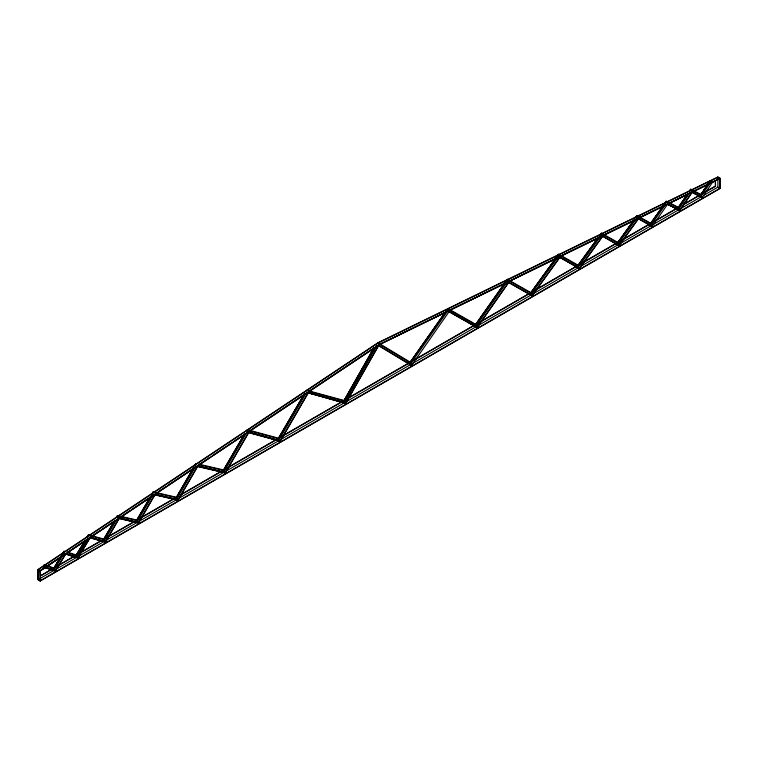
<?xml version="1.0" encoding="UTF-8"?>
<svg xmlns="http://www.w3.org/2000/svg" width="758" height="758" viewBox="0 0 758 758"><rect width="100%" height="100%" fill="white"/><g stroke="black" fill="none" stroke-linecap="round" stroke-linejoin="round"><path stroke-width="1.14" d="M43.253 566.738L43.775 565.25M374.045 347.496L344.123 400.489L374.187 347.581M374.357 347.609L344.018 400.982L308.733 391.374M307.72 392.701L344.16 402.631L376.48 345.771M307.852 392.568L344.293 402.498L376.508 345.828M306.715 392.256L345.629 403.265L378.659 345.44M306.583 392.388L345.648 403.483L378.536 345.62M114.505 520.68L103.865 539.033L114.657 520.765M116.874 516.605L117.49 515.535L119.916 516.151M117.026 516.691L117.49 515.535M114.894 520.68L103.912 539.611L91.775 536.304M117.206 516.691L117.547 516.103L136.914 520.557L150.899 496.443M90.78 537.64L104.035 541.25L116.637 519.637M117.698 517.714L118.144 516.947M119.499 517.771L105.523 542.103L90.05 537.896L77.856 558.087L65.652 554.107L55.429 571.03L45.148 567.676L55.419 570.812L65.643 553.89L77.837 557.86L90.031 537.678L105.504 541.894L119.158 518.358L138.524 522.812L154.84 494.671L178.016 500.005L197.554 466.331L225.297 472.708L248.662 432.439L280.195 441.033L308.051 393.032M150.264 496.878L136.857 519.988L150.416 496.964M151.429 494.87L153.182 491.857L176.5 497.267L193.669 467.677M151.581 494.955L153.182 491.857M118.835 517.97L137.056 522.167L152.927 494.908M119.177 518.567L138.543 523.02L154.859 494.889L178.035 500.214L197.573 466.54L225.316 472.916L248.681 432.657L280.214 441.251L308.07 393.241M193.527 467.591L176.5 497.267M194.711 465.554L196.038 463.602L194.853 465.639M193.574 468.16L176.406 497.75L156.546 493.183M194.759 466.123L195.943 464.086M155.589 494.538L176.557 499.361L195.63 466.587M244.095 434.618L223.629 469.894L244.825 433.699M244.142 435.196L223.686 470.462L199.269 464.844M197.203 465.943L223.837 472.063L246.615 432.809M304.034 394.255L278.556 438.171L304.782 393.317M304.678 393.809L278.603 438.749L249.316 430.771M249.448 432.411L278.736 440.389L306.118 393.279M43.661 566.823L44.788 564.956L53.989 567.998L60.602 557.045M43.917 566.728L44.94 565.042M59.854 557.954L53.989 567.998M62.26 553.975L64.212 551.066L62.412 554.06M61.682 555.557L53.865 568.5L44.495 565.449M62.886 553.567L64.089 551.578M45.717 567.496L53.951 570.177L64.307 553.113M84.782 540.871L76.264 554.96L84.924 540.956M87.208 536.844L88.43 534.826L104.007 539.118M87.359 536.929L88.43 534.826M85.417 540.445L76.293 555.557L67.424 552.658M87.246 537.422L88.468 535.404M65.273 553.615L76.368 557.225L87.35 539.052M65.415 553.482L76.511 557.092L87.483 538.929M687.43 193.982L678.429 207.313L687.582 194.076M689.363 191.13L690.652 189.225L701.036 194.427L709.962 180.925L711.042 181.086M689.515 191.215L690.652 189.225M688.046 193.66L678.401 207.929L666.206 201.846M689.335 191.755L690.623 189.851L700.866 194.958L709.952 180.944L711.127 181.513M689.903 192.57L678.325 209.691L679.803 210.553L692.026 192.466M637.895 218.493L652.079 226.547L667.599 204.224L679.812 210.317L692.035 192.238L702.278 197.345L691.732 191.982M708.01 183.815L701.036 194.427M709.858 183.398L700.79 196.72L702.268 197.582L712.463 182.29M445.154 312.343L410.211 362.163L445.969 311.472M447.798 309.15L410.154 362.798L379.009 344.037M449.162 311.557L447.826 310.789L410.012 364.607L411.49 365.47L449.162 311.557L477.066 327.371L508.665 282.327L507.329 281.559L475.569 326.755L477.047 327.608L508.646 282.563L507.168 281.701M504.657 283.113L475.74 324.329L504.8 283.198M506.003 281.199L507.348 279.285L530.922 292.645L558.722 254.205L530.922 292.645M506.145 281.284L507.348 279.285M505.283 282.791L475.702 324.964L448.793 309.709M662.88 206.024L650.771 223.269L663.023 206.11M664.899 203.144L666.244 201.23L678.571 207.398M665.041 203.229L666.244 201.23M664.188 204.726L650.734 223.904L638.435 216.94M665.59 204.414L650.601 225.695L652.079 226.547M556.486 257.568L530.723 293.194L509.338 281.066M557.86 257.322L530.572 294.966L532.059 295.828L559.849 257.388L579.425 268.474L602.638 236.363L601.16 235.511M508.353 282.137L532.078 295.592L559.868 257.151M597.948 237.822L578.146 265.215L598.1 237.908M599.995 234.989L601.369 233.104L617.865 242.456L634.493 219.45M600.146 235.075L601.511 233.189M599.265 236.562L578.089 265.85L558.513 254.754M559.395 257.114L577.937 267.621L600.649 236.306M559.565 256.971L579.444 268.247L602.657 236.126L601.331 235.359M633.66 220.322L617.865 242.456M635.735 217.451L637.118 215.537L650.923 223.354M635.886 217.537L637.118 215.537M634.986 219.043L617.666 242.996L601.312 233.729M636.388 218.749L617.514 244.777L618.992 245.63L638.397 218.797L636.919 217.944M602.354 235.937L619.011 245.393L638.416 218.56L637.08 217.792M43.367 566.567L44.807 564.966L43.623 566.804L43.623 565.165M37.9 569.571L377.891 342.777L717.883 176.984L720.1 178.263L720.1 188.429L40.117 581.016L37.9 579.737L37.9 569.571L40.288 570.907L40.288 580.751L38.213 579.557L38.213 569.713L378.034 343.033L717.864 177.325L719.939 178.518L719.939 188.363L40.288 580.751M178.803 496.007L40.525 575.843L40.373 570.461L60.053 557.338M67.926 552.089L70.882 550.119M72.844 548.801L86.62 539.62M88.591 538.303L90.562 536.986M92.523 535.679L100.397 530.429M102.368 529.112L107.285 525.834M109.256 524.517L113.188 521.892M122.047 515.99L129.921 510.731M131.892 509.423L136.81 506.136M138.78 504.828L148.615 498.262M158.46 491.696L166.324 486.446M168.295 485.139L173.212 481.851M175.183 480.544L191.916 469.382M199.78 464.133L202.737 462.162M204.707 460.845L209.625 457.567M212.581 455.596L225.372 447.068M227.334 445.751L232.261 442.473M234.222 441.156L239.149 437.878M241.11 436.561L244.067 434.59M250.955 429.994L306.061 393.241M309.994 390.616L371.989 349.267M720.1 178.263L380.109 344.056L40.117 570.85L40.117 581.016M40.288 570.907L380.109 344.227L719.939 178.518M52.672 568.661L40.525 575.843M57.788 565.705L74.18 556.249M76.226 555.064L78.273 553.88M80.32 552.696L100.814 540.871M107.977 536.73L133.588 521.949M141.784 517.212L178.661 495.921M180.707 494.747L220.654 471.675M222.7 470.5L225.78 468.719M228.85 466.947L279.039 437.972M283.141 435.604L345.62 399.532M348.699 397.751L408.107 363.452M415.28 359.311L477.758 323.24M480.837 321.468L533.073 291.309M536.143 289.528L580.192 264.106M583.262 262.325L620.139 241.035M622.185 239.86L652.922 222.113M654.969 220.929L679.547 206.735M683.65 204.376L700.041 194.91M705.158 191.954L715.552 186.127L715.4 180.745L715.4 186.042M180.859 494.832L225.922 468.804M227.978 467.62L281.237 436.873M283.284 435.689L345.771 399.618M347.818 398.433L680.722 206.233M683.801 204.461L715.552 186.127M39.947 578.553L279.115 440.474M280.972 439.403L578.449 267.65M580.448 266.494L701.472 196.625M703.509 195.45L717.883 187.15L717.883 176.984M377.891 345.326L506.458 282.791M508.59 281.749L557.405 257.947M559.527 256.905L599.862 237.245M601.985 236.202L635.953 219.649M638.075 218.607L689.013 193.764M692.196 192.21L715.552 180.83M199.221 464.275L223.781 469.979M197.336 465.819L225.297 472.708M154.613 494.159L178.016 500.005M122.047 516.586L137.008 520.073M118.959 517.847L138.524 522.812M344.123 400.489L306.554 390.256M278.707 438.257L247.165 429.663M248.453 431.975L280.195 441.033M89.804 537.214L105.504 541.894M67.396 552.07L76.416 555.045M44.94 567.06L55.419 570.812M691.571 192.125L702.268 197.582M667.277 203.959L679.812 210.317M667.116 204.11L679.803 210.553M638.065 218.351L652.098 226.32L650.762 225.543M602.184 236.089L618.992 245.63M561.659 255.872L578.288 265.3M508.182 282.279L532.059 295.828M475.891 324.415L447.987 308.601M448.821 311.358L477.066 327.371M448.66 311.5L477.047 327.608M717.864 187.16L720.1 188.429M617.685 244.626L619.011 245.393M578.108 267.479L579.444 268.247M577.937 267.621L579.425 268.474M558.371 256.536L559.849 257.388M530.742 294.824L532.078 295.592M447.665 310.941L449.143 311.794M377.891 342.777L380.109 344.056M378.034 343.033L380.109 344.227M410.182 364.456L411.509 365.233L378.327 345.269M344.293 402.498L345.629 403.265M344.16 402.631L345.648 403.483M278.736 440.389L280.214 441.251M247.326 431.672L248.662 432.439M247.193 431.795L248.681 432.657M223.837 472.063L225.316 472.916M176.557 499.361L178.035 500.214M137.056 522.167L138.543 523.02M104.035 541.25L105.523 542.103M76.511 557.092L77.837 557.86M76.368 557.225L77.856 558.087M53.951 570.177L55.429 571.03M379.332 343.564L410.353 362.248M378.053 345.364L411.49 365.47"/></g></svg>
